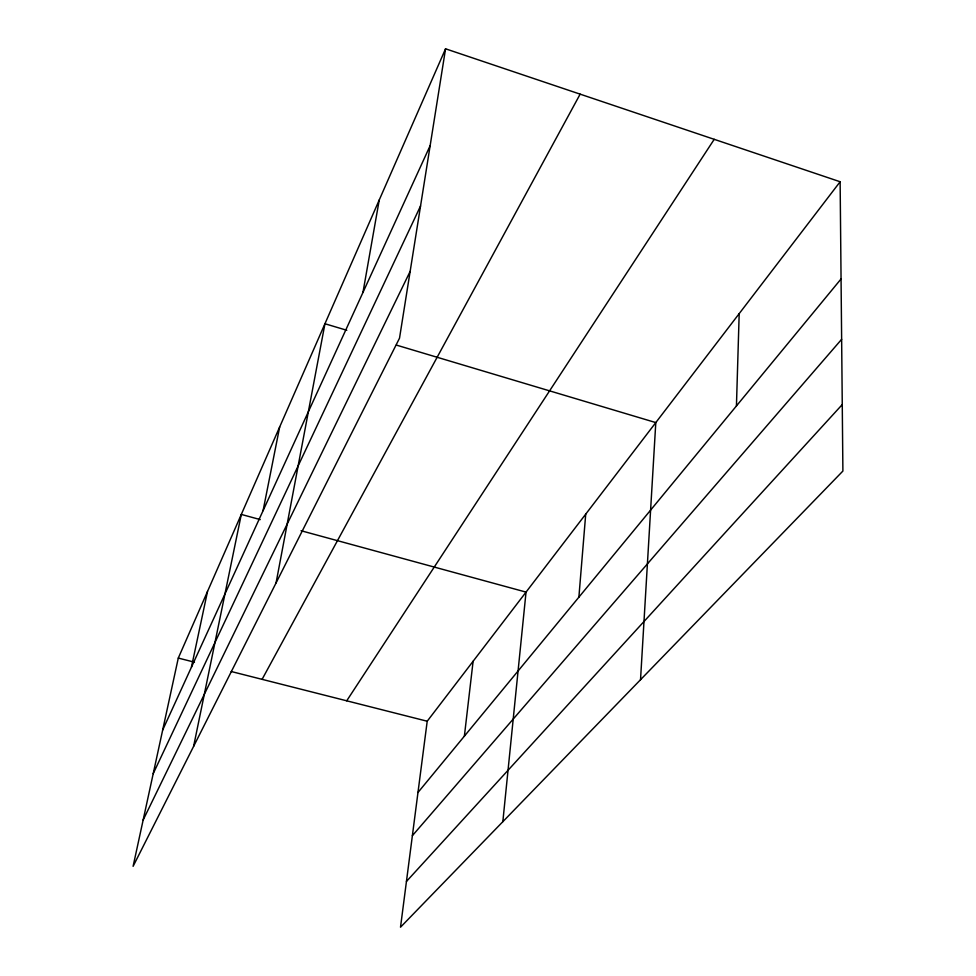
<?xml version="1.0" encoding="UTF-8"?>
<svg xmlns="http://www.w3.org/2000/svg" width="976" height="976" viewBox="0 0 976 976"><rect width="100%" height="100%" fill="white"/><g stroke="black" fill="none" stroke-linecap="round" stroke-linejoin="round"><path stroke-width="1.46" d="M736.441 405.931L739.186 313.625M640.524 679.735L655.799 422.584L396.341 345.077M578.878 597.19L585.722 514.12M502.835 821.694L526.04 592.103L301.047 530.724M464.381 736.16L473.116 661.24M840.129 181.756L427.207 721.227L400.514 927.2L842.898 471.054L840.129 181.756L445.556 48.8L178.291 658.08L133.102 866.322L399.513 338.196L445.556 48.8M362.962 292.434L379.249 199.958M276.074 582.892L324.947 323.751L346.797 330.278M263.081 510.655L279.661 427M193.614 746.359L241.304 514.425L260.25 519.598M191.467 667.108L207.498 591.505M162.675 730.036L430.148 145.644M153.195 773.687L420.546 205.973M143.155 819.999L410.152 271.365M262.093 679.345L580.147 94.147M346.712 700.805L714.225 139.324M417.972 792.488L841.056 278.953M412.372 835.676L841.641 339.306M406.443 881.462L842.264 404.552M178.291 658.08L194.468 662.179M231.214 671.512L427.207 721.227"/></g></svg>
